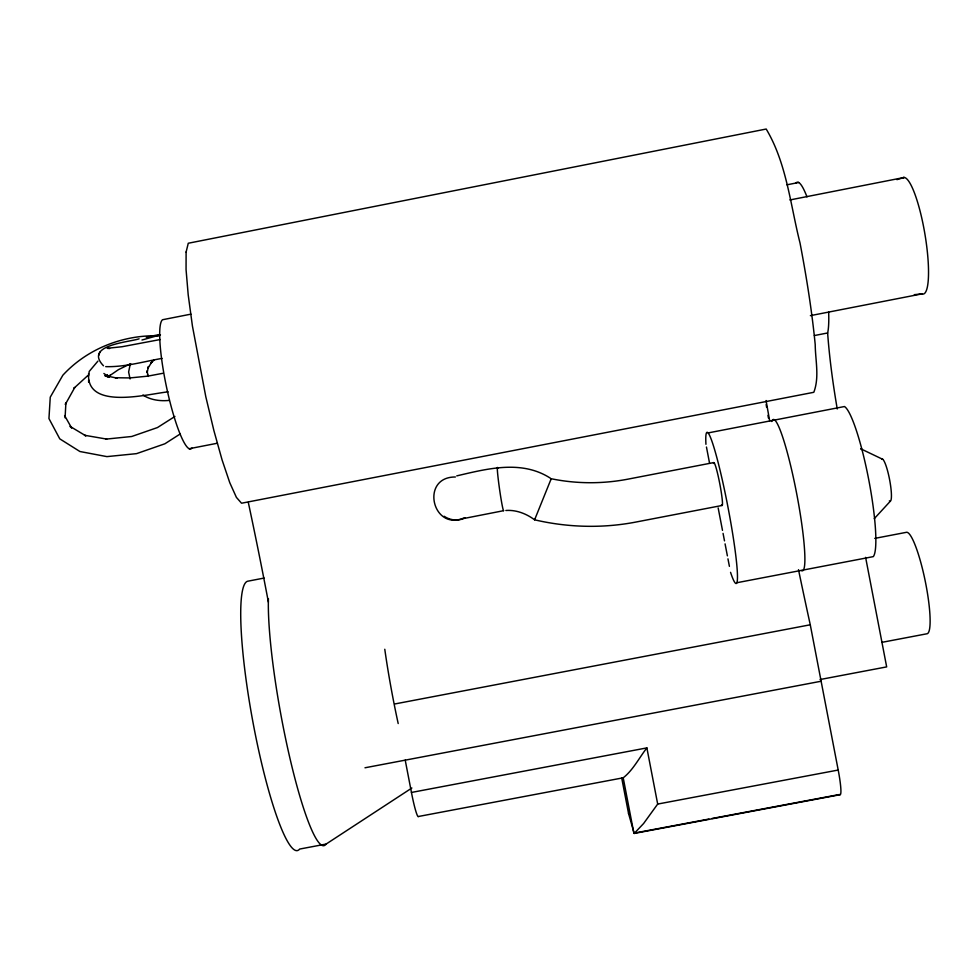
<?xml version="1.0" encoding="UTF-8"?>
<svg xmlns="http://www.w3.org/2000/svg" width="979" height="979" viewBox="0 0 979 979"><rect width="100%" height="100%" fill="white"/><g stroke="black" fill="none" stroke-linecap="round" stroke-linejoin="round"><path stroke-width="1.47" d="M107.335 376.927L107.347 374.614M65.079 417.813L65.899 402.956L65.299 404.449L74.783 387.451L73.914 388.271L87.767 375.593M840.08 794.715L634.208 833.447L628.567 813.573L629.02 811.603M139.104 338.82C128.787 342.271 83.582 345.097 103.48 365.779M130.378 363.625L128.616 371.996L130.085 378.959M88.587 375.96L89.224 371.433L97.9 361.129M550.92 479.563L551.201 478.731C576.472 483.944 602.77 484.005 628.102 479.123L713.838 462.565M99.858 352.11L98.683 355.45M534.938 519.151L534.607 519.812C526.372 513.706 516.239 509.716 505.862 510.487M551.201 478.731L534.607 519.812C567.771 527.559 602.526 528.501 635.983 522.04L722.086 505.47M634.208 833.447L643.607 823.51L657.68 804.065L646.874 747.895C639.226 757.722 632.911 770.363 623.207 777.803L418.669 816.449A28.232 2.509 79.7 0 1 411.449 792.452L405.22 760.157M108.706 377.025L110.321 374.994M874.247 518.686L890.339 501.199M154.266 359.917L151.109 362.842L151.855 361.9L148.037 368.092L148.404 366.574L147.18 372.656L146.96 370.894L148.319 376.413L147.486 374.786M108.742 376.34L118.459 369.646L130.684 363.686M264.159 578.051L248.005 581.159A136.987 20.461 79.6 0 0 254.087 728.168A136.987 20.461 79.6 0 0 299.647 849.062L326.105 844.069L411.878 788.009M180.014 434.089L164.888 443.781L136.546 453.644L106.907 456.618L79.923 451.515L59.768 438.849L48.95 418.559L50.259 397.168L62.84 375.238C87.143 348.793 123.134 334.708 158.867 335.809M174.923 416.454L157.448 427.566L131.737 436.487L105.744 439.143L106.711 439.094L84.488 435.251L85.871 435.863L70.035 426.367L71.394 427.615M464.45 517.756C432.265 532.27 419.758 476.773 455.382 476.993M141.979 340.019L160.458 334.842M896.923 179.634L904.229 177.468L789.869 199.961M456.752 475.88C487.456 468.696 521.856 459.628 550.541 478.303M146.287 337.253L149.151 336.629M162.061 358.4C143.436 361.63 124.749 367.186 105.732 366.635M160.275 339.529L122.008 346.737L107.2 348.304L109.599 348.561M464.731 518.319L503.585 510.695M150.582 336.323L159.418 334.549M786.932 184.811L798.705 182.498M190.917 314.149L162.563 319.729A66.205 10.818 78.1 0 0 167.837 393.056A66.205 10.818 78.1 0 0 191.921 448.088M810.379 315.642L921.863 293.908A59.132 11.638 80.4 0 0 924.886 233.908A59.132 11.638 80.4 0 0 902.271 178.092M189.18 448.725L217.399 443.23M814.381 335.54L827.634 332.97A79.03 11.577 80 0 0 828.662 312.142M708.086 432.926L844.485 406.53A77.108 11.564 79.1 0 1 868.814 480.102A77.108 11.564 79.1 0 1 873.305 556.623L736.869 582.725M874.761 538.389L906.162 532.368A51.777 8.725 78.5 0 1 925.192 580.902A51.777 8.725 78.5 0 1 926.856 633.792L881.834 642.359M394.684 703.987L810.269 624.786L838.195 770.045A28.489 3.157 78.2 0 1 839.615 794.483L711.966 818.493M820.059 679.536L886.668 666.895L865.607 557.357M364.983 767.781L821.124 681.237M411.449 792.452L646.874 747.895M657.68 804.065L838.195 770.045M163.322 373.219L147.792 376.144L130.011 377.931L115.277 377.747L117.211 378.127L104.802 375.618L109.073 377.123L103.896 373.488M168.119 391.869C149.444 393.595 86.14 410.862 88.587 373.648M708.955 819.056L633.866 833.178L623.207 777.803M914.325 294.667L921.863 293.908M169.257 400.411C160.262 401.317 150.607 400.081 142.91 395.014M860.7 448.774L882.777 459.335M64.602 415.585L71.651 428.007M709.518 462.981L706.459 447.024M718.158 507.917L722.49 530.385M723.065 533.384L724.497 540.873M725.072 543.871L727.385 555.852M727.96 558.85L729.404 566.339M621.726 778.06L628.567 813.573M88.624 379.876L88.624 382.263M326.105 844.069A137.036 18.674 79.6 0 1 290.286 759.741A137.036 18.674 79.6 0 1 268.417 598.622M398.196 723.554A94.841 8.236 79.4 0 1 384.784 649.261M248.299 502.386A970.03 216.763 79.1 0 1 268.393 602.097M810.269 624.786A982.439 176.918 79.1 0 1 798.497 569.68M769.702 420.994A982.439 176.918 79.1 0 1 766.067 400.533M795.768 183.306A79.03 11.577 80 0 1 806.977 196.889M837.253 408.977A153.311 24.267 79.4 0 1 827.634 332.97M768.442 418.057A153.152 18.699 79.3 0 1 767.964 415.341M766.594 407.203A153.152 18.699 79.3 0 1 766.153 404.498M705.945 444.295A76.974 6.376 79.1 0 1 716.971 458.086A76.974 6.376 79.1 0 1 735.914 556.659A76.974 6.376 79.1 0 1 730.554 572.336M771.819 421.521A77.035 8.909 79.1 0 1 795.89 489.61A77.035 8.909 79.1 0 1 801.483 570.573M713.532 463.483A21.844 1.823 79.1 0 1 719.736 483.516A21.844 1.823 79.1 0 1 721.486 504.809M503.585 510.683A21.807 1.003 81.9 0 1 499.094 485.914A21.807 1.003 81.9 0 1 497.907 468.403M465.343 517.891A21.281 21.257 -82 0 1 444.136 516.263M861.214 449.19A20.632 3.194 79.1 0 1 862.144 449.667M881.81 459.151A21.489 3.524 79.1 0 1 889.862 481.081A21.489 3.524 79.1 0 1 889.348 500.905M186.108 252.031L186.059 269.58L188.201 294.85L192.435 326.08L205.798 396.703L213.887 430.564L222.086 459.934L229.771 482.696L236.404 497.381L241.532 503.218L813.818 392.298C819.57 377.111 815.348 360.345 815.213 344.596C811.872 310.514 806.439 276.69 800.039 243.073C790.383 204.941 786.663 163.26 766.19 129.032L188.274 243.245L186.108 252.031"/></g></svg>
